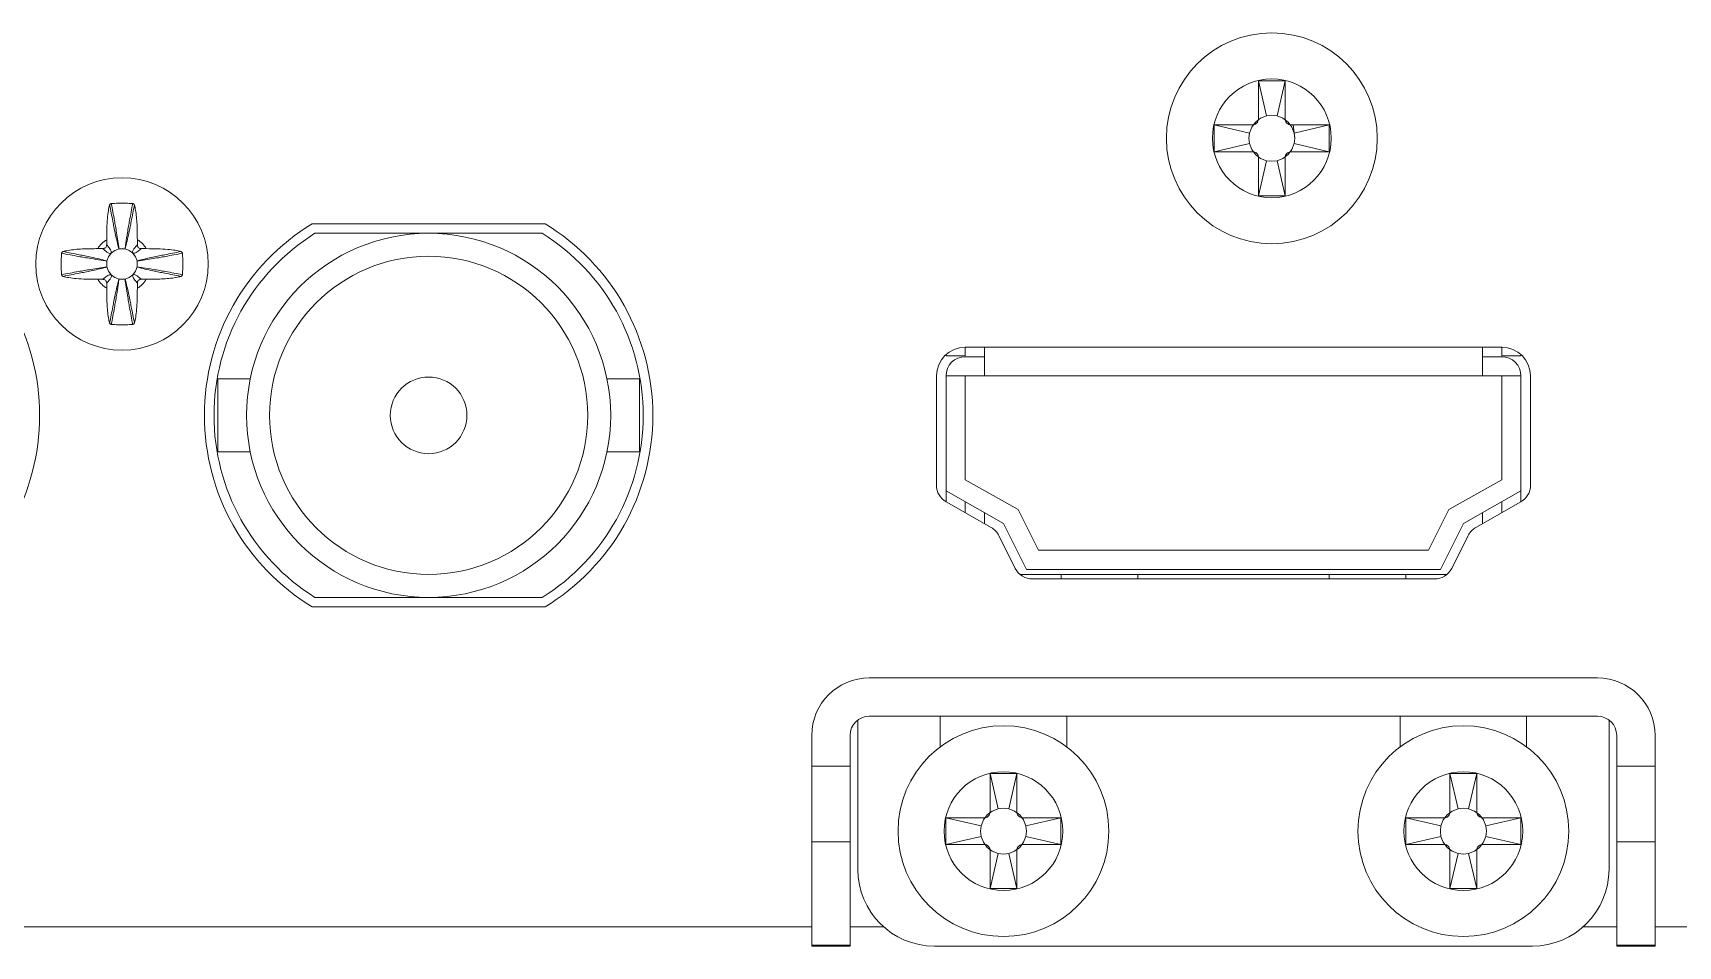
# Model space of a CAD drawing. Header units: millimetres. Extents: x 46 to 564, y 11 to 440.
# Drawn here: x 185.73 to 207.2, y 323.11 to 335.03 of the extents above; entities that cross this region are included whole.
import ezdxf

# ---------------------------------------------------------------- set-up
doc = ezdxf.new("R2010")
doc.units = ezdxf.units.MM

msp = doc.modelspace()

# ---------------------------------------------------------------- linework, layer by layer
at = {"color": 7, "linetype": 'Continuous', "lineweight": 15}
for p, q in [((202.0723, 334.404), (201.7223, 334.404)), ((201.7223, 334.404), (201.7223, 333.904)), ((201.8291, 333.9462), (201.7223, 334.404)), ((201.9654, 333.9462), (202.0723, 334.404)), ((202.0723, 333.904), (202.0723, 334.404)), ((201.6474, 333.829), (201.1473, 333.829)), ((201.1473, 333.829), (201.1473, 333.479)), ((201.6051, 333.7222), (201.1473, 333.829)), ((202.6473, 333.829), (202.1472, 333.829)), ((202.1973, 333.654), (202.1772, 333.8321)), ((202.1894, 333.7222), (202.6473, 333.829)), ((202.6473, 333.479), (202.6473, 333.829)), ((201.6051, 333.5859), (201.1473, 333.479)), ((202.1894, 333.5859), (202.6473, 333.479)), ((201.1473, 333.479), (201.6474, 333.479)), ((201.7223, 333.4041), (201.7223, 332.904)), ((201.8291, 333.3619), (201.7223, 332.904)), ((201.9654, 333.3619), (202.0723, 332.904)), ((202.0723, 332.904), (202.0723, 333.4041)), ((202.1472, 333.479), (202.6473, 333.479)), ((201.7223, 332.904), (202.0723, 332.904)), ((192.4157, 332.539), (189.3788, 332.539)), ((186.6973, 332.2636), (186.6973, 332.3313)), ((187.0973, 332.2636), (187.0973, 332.3313)), ((190.8973, 332.414), (189.4142, 332.414)), ((192.3803, 332.414), (190.8973, 332.414)), ((186.6477, 332.214), (186.58, 332.214)), ((186.7011, 332.0533), (186.7011, 331.9748)), ((186.9365, 332.2102), (186.858, 332.2102)), ((187.0934, 331.9748), (187.0934, 332.0533)), ((187.1469, 332.214), (187.2145, 332.214)), ((186.6477, 331.814), (186.58, 331.814)), ((186.858, 331.8179), (186.9365, 331.8179)), ((187.1469, 331.814), (187.2145, 331.814)), ((186.6973, 331.7645), (186.6973, 331.6968)), ((187.0973, 331.7645), (187.0973, 331.6968)), ((197.6473, 330.814), (197.6473, 330.8336)), ((197.8973, 330.814), (197.6473, 330.814)), ((197.8973, 330.929), (197.8973, 330.814)), ((204.8973, 330.929), (197.8973, 330.929)), ((197.8973, 330.804), (198.1473, 330.804)), ((198.1473, 330.929), (198.1473, 330.554)), ((204.6473, 330.929), (204.6473, 330.554)), ((204.6473, 330.804), (204.8973, 330.804)), ((204.8973, 330.814), (204.8973, 330.929)), ((205.1473, 330.814), (204.8973, 330.814)), ((205.1473, 330.8336), (205.1473, 330.814)), ((197.5223, 330.554), (197.5223, 329.1269)), ((197.6473, 330.554), (197.6473, 329.054)), ((197.8973, 330.554), (197.6473, 330.554)), ((197.8973, 330.554), (197.8973, 329.1997)), ((198.1473, 330.554), (197.8973, 330.554)), ((204.6473, 330.554), (198.1473, 330.554)), ((204.8973, 330.554), (204.6473, 330.554)), ((204.8973, 329.1997), (204.8973, 330.554)), ((205.1473, 330.554), (204.8973, 330.554)), ((205.1473, 329.054), (205.1473, 330.554)), ((205.2723, 329.1269), (205.2723, 330.554)), ((188.5699, 330.514), (188.1473, 330.514)), ((188.1473, 330.039), (188.1473, 330.514)), ((193.6473, 330.514), (193.2254, 330.514)), ((193.6473, 330.039), (193.6473, 330.514)), ((188.1473, 329.564), (188.1473, 330.039)), ((193.6473, 329.564), (193.6473, 330.039)), ((188.1473, 329.564), (188.5691, 329.564)), ((193.2246, 329.564), (193.6473, 329.564)), ((197.6473, 329.054), (198.3973, 328.629)), ((197.6473, 329.054), (197.6473, 328.9104)), ((197.8973, 329.1997), (198.5868, 328.809)), ((204.2077, 328.809), (204.8973, 329.1997)), ((204.3973, 328.629), (205.1473, 329.054)), ((205.1473, 329.054), (205.1473, 328.9104)), ((197.649, 328.9094), (198.2362, 328.5766)), ((197.8973, 328.9124), (197.8973, 328.7687)), ((198.5868, 328.809), (198.8518, 328.279)), ((203.9427, 328.279), (204.2077, 328.809)), ((204.5583, 328.5766), (205.1455, 328.9094)), ((204.8973, 328.9124), (204.8973, 328.7687)), ((198.1473, 328.627), (198.1473, 328.7707)), ((198.3973, 328.629), (198.6973, 328.029)), ((204.0973, 328.029), (204.3973, 328.629)), ((204.6473, 328.627), (204.6473, 328.7707)), ((198.3366, 328.4709), (198.5509, 328.0422)), ((204.2436, 328.0422), (204.458, 328.4709)), ((198.8518, 328.279), (203.9427, 328.279)), ((199.1473, 327.964), (198.612, 327.964)), ((198.6973, 328.029), (204.0973, 328.029)), ((199.1473, 327.964), (199.1473, 327.904)), ((199.1473, 327.964), (200.1473, 327.964)), ((200.1473, 327.964), (200.1473, 327.904)), ((202.6473, 327.964), (200.1473, 327.964)), ((202.6473, 327.964), (202.6473, 327.904)), ((202.6473, 327.964), (203.6473, 327.964)), ((203.6473, 327.964), (203.6473, 327.904)), ((204.1825, 327.964), (203.6473, 327.964)), ((198.7745, 327.904), (204.02, 327.904)), ((189.3788, 327.539), (192.4157, 327.539)), ((189.4142, 327.664), (190.8973, 327.664)), ((190.8973, 327.664), (192.3803, 327.664)), ((196.6462, 326.614), (206.1462, 326.614)), ((196.4962, 324.114), (196.4962, 326.064)), ((196.6462, 326.114), (206.1462, 326.114)), ((197.5712, 326.114), (197.5712, 325.714)), ((199.2212, 325.714), (199.2212, 326.114)), ((203.5712, 326.114), (203.5712, 325.714)), ((205.2212, 325.714), (205.2212, 326.114)), ((206.2962, 324.114), (206.2962, 326.064)), ((195.8962, 325.4612), (195.8962, 325.864)), ((196.3962, 325.4612), (196.3962, 325.864)), ((206.3963, 325.864), (206.3963, 325.4612)), ((206.8962, 325.864), (206.8962, 325.4612)), ((195.8962, 325.4612), (196.3962, 325.4612)), ((195.8962, 324.4748), (195.8962, 325.4612)), ((196.3962, 325.4612), (196.3962, 324.4748)), ((206.3963, 325.4612), (206.8962, 325.4612)), ((206.3963, 324.4748), (206.3963, 325.4612)), ((206.8962, 325.4612), (206.8962, 324.4748)), ((198.5712, 325.364), (198.2212, 325.364)), ((198.2212, 325.364), (198.2212, 324.864)), ((198.3281, 324.9062), (198.2212, 325.364)), ((198.4644, 324.9062), (198.5712, 325.364)), ((198.5712, 324.864), (198.5712, 325.364)), ((204.5712, 325.364), (204.2212, 325.364)), ((204.2212, 325.364), (204.2212, 324.864)), ((204.3281, 324.9062), (204.2212, 325.364)), ((204.4644, 324.9062), (204.5712, 325.364)), ((204.5712, 324.864), (204.5712, 325.364)), ((198.1463, 324.789), (197.6462, 324.789)), ((197.6462, 324.789), (197.6462, 324.439)), ((198.1041, 324.6822), (197.6462, 324.789)), ((199.1463, 324.789), (198.6462, 324.789)), ((198.6884, 324.6822), (199.1463, 324.789)), ((199.1463, 324.439), (199.1463, 324.789)), ((204.1041, 324.6822), (203.6462, 324.789)), ((204.1463, 324.789), (203.6462, 324.789)), ((203.6462, 324.789), (203.6462, 324.439)), ((205.1462, 324.789), (204.6462, 324.789)), ((204.6884, 324.6822), (205.1462, 324.789)), ((205.1462, 324.439), (205.1462, 324.789)), ((198.1041, 324.5459), (197.6462, 324.439)), ((198.6884, 324.5459), (199.1463, 324.439)), ((204.1041, 324.5459), (203.6462, 324.439)), ((204.6884, 324.5459), (205.1462, 324.439)), ((196.3962, 324.4748), (195.8962, 324.4748)), ((195.8962, 323.1277), (195.8962, 324.4748)), ((196.3962, 324.4748), (196.3962, 323.1277)), ((197.6462, 324.439), (198.1463, 324.439)), ((198.2212, 324.3641), (198.2212, 323.864)), ((198.3281, 324.3219), (198.2212, 323.864)), ((198.4644, 324.3219), (198.5712, 323.864)), ((198.5712, 323.864), (198.5712, 324.3641)), ((198.6462, 324.439), (199.1463, 324.439)), ((203.6462, 324.439), (204.1463, 324.439)), ((204.2212, 324.3641), (204.2212, 323.864)), ((204.3281, 324.3219), (204.2212, 323.864)), ((204.4644, 324.3219), (204.5712, 323.864)), ((204.5712, 323.864), (204.5712, 324.3641)), ((204.6462, 324.439), (205.1462, 324.439)), ((206.8962, 324.4748), (206.3963, 324.4748)), ((206.3963, 323.1277), (206.3963, 324.4748)), ((206.8962, 323.1277), (206.8962, 324.4748)), ((198.2212, 323.864), (198.5712, 323.864)), ((204.2212, 323.864), (204.5712, 323.864)), ((195.8962, 323.1277), (196.3962, 323.1277)), ((195.8962, 323.114), (195.8962, 323.1277)), ((196.3962, 323.114), (195.8962, 323.114)), ((196.3962, 323.1277), (196.3962, 323.114)), ((205.2963, 323.114), (197.4962, 323.114)), ((206.3963, 323.1277), (206.8962, 323.1277)), ((206.3963, 323.114), (206.3963, 323.1277)), ((206.8962, 323.114), (206.3963, 323.114)), ((206.8962, 323.1277), (206.8962, 323.114))]:
    msp.add_line(p, q, dxfattribs=at)
at = {"color": 8, "linetype": 'Continuous', "lineweight": 15}
for p, q in [((145.3962, 323.364), (195.8962, 323.364)), ((196.3962, 323.364), (196.8348, 323.364)), ((205.9577, 323.364), (206.3963, 323.364)), ((206.8962, 323.364), (207.8962, 323.364))]:
    msp.add_line(p, q, dxfattribs=at)
at = {"color": 7, "linetype": 'Continuous', "lineweight": 15, "flags": 128}
for points in [[(201.6851, 333.8662), (201.6349, 333.7999), (201.6051, 333.7222)], [(201.8291, 333.9462), (201.7514, 333.9164), (201.6851, 333.8662)], [(201.9654, 333.9462), (201.8973, 333.9541), (201.8291, 333.9462)], [(202.1094, 333.8662), (202.0431, 333.9164), (201.9654, 333.9462)], [(202.1894, 333.7222), (202.1596, 333.7999), (202.1094, 333.8662)], [(201.6051, 333.7222), (201.5972, 333.654), (201.6051, 333.5859)], [(201.6051, 333.5859), (201.6349, 333.5082), (201.6851, 333.4419)], [(202.1094, 333.4419), (202.1596, 333.5082), (202.1894, 333.5859)], [(202.1894, 333.5859), (202.1973, 333.654), (202.1894, 333.7222)], [(201.6851, 333.4419), (201.7514, 333.3917), (201.8291, 333.3619)], [(201.8291, 333.3619), (201.8973, 333.354), (201.9654, 333.3619)], [(201.9654, 333.3619), (202.0431, 333.3917), (202.1094, 333.4419)], [(186.7558, 332.1555), (186.7208, 332.1085), (186.7011, 332.0533)], [(186.858, 332.2102), (186.8028, 332.1905), (186.7558, 332.1555)], [(187.0387, 332.1555), (186.9917, 332.1905), (186.9365, 332.2102)], [(187.0934, 332.0533), (187.0737, 332.1085), (187.0387, 332.1555)], [(186.7011, 331.9748), (186.7208, 331.9196), (186.7558, 331.8726)], [(186.7558, 331.8726), (186.8028, 331.8376), (186.858, 331.8179)], [(186.9365, 331.8179), (186.9917, 331.8376), (187.0387, 331.8726)], [(187.0387, 331.8726), (187.0737, 331.9196), (187.0934, 331.9748)], [(198.1841, 324.8262), (198.1339, 324.7599), (198.1041, 324.6822)], [(198.3281, 324.9062), (198.2504, 324.8764), (198.1841, 324.8262)], [(198.4644, 324.9062), (198.3962, 324.9141), (198.3281, 324.9062)], [(198.6084, 324.8262), (198.5421, 324.8764), (198.4644, 324.9062)], [(198.6884, 324.6822), (198.6586, 324.7599), (198.6084, 324.8262)], [(204.1841, 324.8262), (204.1339, 324.7599), (204.1041, 324.6822)], [(204.3281, 324.9062), (204.2504, 324.8764), (204.1841, 324.8262)], [(204.4644, 324.9062), (204.3963, 324.9141), (204.3281, 324.9062)], [(204.6084, 324.8262), (204.5421, 324.8764), (204.4644, 324.9062)], [(204.6884, 324.6822), (204.6586, 324.7599), (204.6084, 324.8262)], [(198.1041, 324.6822), (198.0962, 324.614), (198.1041, 324.5459)], [(198.1041, 324.5459), (198.1339, 324.4682), (198.1841, 324.4019)], [(198.6084, 324.4019), (198.6586, 324.4682), (198.6884, 324.5459)], [(198.6884, 324.5459), (198.6963, 324.614), (198.6884, 324.6822)], [(204.1041, 324.6822), (204.0962, 324.614), (204.1041, 324.5459)], [(204.1041, 324.5459), (204.1339, 324.4682), (204.1841, 324.4019)], [(204.6084, 324.4019), (204.6586, 324.4682), (204.6884, 324.5459)], [(204.6884, 324.5459), (204.6963, 324.614), (204.6884, 324.6822)], [(198.1841, 324.4019), (198.2504, 324.3517), (198.3281, 324.3219)], [(198.3281, 324.3219), (198.3962, 324.314), (198.4644, 324.3219)], [(198.4644, 324.3219), (198.5421, 324.3517), (198.6084, 324.4019)], [(204.1841, 324.4019), (204.2504, 324.3517), (204.3281, 324.3219)], [(204.3281, 324.3219), (204.3963, 324.314), (204.4644, 324.3219)], [(204.4644, 324.3219), (204.5421, 324.3517), (204.6084, 324.4019)]]:
    msp.add_lwpolyline(points, dxfattribs=at)
at = {"color": 7, "linetype": 'Continuous', "lineweight": 15}
for centre, radius in [((201.8973, 333.654), 1.375), ((201.8973, 333.654), 0.775), ((186.8973, 332.014), 1.125), ((190.8973, 330.039), 2.375), ((190.8973, 330.039), 2.075), ((190.8973, 330.039), 0.5), ((198.3962, 324.614), 1.375), ((204.3962, 324.614), 1.375), ((198.3962, 324.614), 0.775), ((204.3962, 324.614), 0.775)]:
    msp.add_circle(centre, radius, dxfattribs=at)
for centre, radius, start, end in [((182.8973, 330.039), 2.925, 301.2733, 58.7267), ((190.8973, 330.039), 2.925, 121.2733, 238.7267), ((190.8973, 330.039), 2.925, 301.2733, 58.7267), ((186.8973, 332.014), 0.375, 122.23095, 147.76905), ((186.8973, 332.014), 0.375, 32.23095, 57.76905), ((190.8973, 330.039), 2.8, 121.98203, 238.01797), ((190.8973, 330.039), 2.8, 301.98203, 58.01797), ((186.8973, 332.014), 0.375, 212.23095, 237.76905), ((186.8973, 332.014), 0.375, 302.23095, 327.76905), ((197.8973, 330.554), 0.375, 90, 180), ((197.8973, 330.554), 0.25, 90, 180), ((204.8973, 330.554), 0.375, 0, 90), ((204.8973, 330.554), 0.25, 0, 90), ((197.7723, 329.1269), 0.25, 180, 240.46122), ((205.0223, 329.1269), 0.25, 299.53878, 0), ((198.113, 328.3591), 0.25, 26.56505, 60.46122), ((204.6816, 328.3591), 0.25, 119.53878, 153.43495), ((198.7745, 328.154), 0.25, 206.56505, 270), ((204.02, 328.154), 0.25, 270, 333.43495), ((196.6462, 325.864), 0.75, 90, 180), ((206.1462, 325.864), 0.75, 0, 90), ((196.6462, 325.864), 0.25, 90, 180), ((206.1462, 325.864), 0.25, 0, 90), ((197.4962, 324.114), 1, 180, 270), ((205.2962, 324.114), 1, 270, 0)]:
    msp.add_arc(centre, radius, start, end, dxfattribs=at)
for points, knots in [([(201.6474, 333.829), (201.6558, 333.8299), (201.6726, 333.8315), (201.6951, 333.8444), (201.712, 333.8635), (201.721, 333.8845), (201.7219, 333.8984), (201.7223, 333.904)], [0, 0, 0, 0, 0.21483288, 0.4296761, 0.64420376, 0.85861449, 1, 1, 1, 1]), ([(202.0723, 333.904), (202.0731, 333.8955), (202.0747, 333.8787), (202.0877, 333.8562), (202.1067, 333.8393), (202.1277, 333.8303), (202.1416, 333.8294), (202.1472, 333.829)], [0, 0, 0, 0, 0.21482969, 0.42967831, 0.64420929, 0.85862899, 1, 1, 1, 1]), ([(201.7223, 333.4041), (201.7214, 333.4126), (201.7198, 333.4294), (201.7069, 333.4519), (201.6879, 333.4688), (201.6668, 333.4778), (201.6529, 333.4787), (201.6474, 333.479)], [0, 0, 0, 0, 0.21482322, 0.4296594, 0.64418641, 0.85859912, 1, 1, 1, 1]), ([(202.1472, 333.479), (202.1387, 333.4782), (202.1219, 333.4766), (202.0994, 333.4636), (202.0825, 333.4446), (202.0735, 333.4236), (202.0726, 333.4097), (202.0723, 333.4041)], [0, 0, 0, 0, 0.21480832, 0.42965313, 0.64420736, 0.8586188, 1, 1, 1, 1]), ([(186.6973, 332.3313), (186.6975, 332.381), (186.698, 332.4756), (186.705, 332.6019), (186.7164, 332.7037), (186.7295, 332.7589), (186.7354, 332.7841)], [0, 0, 0, 0, 0.3122905, 0.5932379, 0.8143688, 1, 1, 1, 1]), ([(186.7354, 332.7841), (186.7364, 332.7866), (186.7383, 332.7917), (186.7446, 332.7976), (186.7514, 332.8009), (186.7559, 332.8016), (186.7576, 332.8019)], [0, 0, 0, 0, 0.2875164, 0.5759511, 0.8420524, 1, 1, 1, 1]), ([(186.858, 332.2102), (186.8579, 332.2107), (186.8549, 332.2217), (186.8362, 332.2907), (186.8144, 332.3848), (186.7922, 332.4949), (186.768, 332.6175), (186.7493, 332.713), (186.7354, 332.7841)], [0, 0, 0, 0, 0.0030572, 0.0571509, 0.3613291, 0.5059421, 0.6324338, 1, 1, 1, 1]), ([(186.7576, 332.8019), (186.7849, 332.8041), (186.8479, 332.8091), (186.9414, 332.8094), (187.007, 332.8042), (187.037, 332.8019)], [0, 0, 0, 0, 0.29464319, 0.67736649, 1, 1, 1, 1]), ([(186.7576, 332.8019), (186.7714, 332.7283), (186.7899, 332.6301), (186.8125, 332.5035), (186.8337, 332.3808), (186.8486, 332.2816), (186.8579, 332.2108), (186.858, 332.2102)], [0, 0, 0, 0, 0.3738817, 0.4992927, 0.6426867, 0.996766, 1, 1, 1, 1]), ([(186.9365, 332.2102), (186.9366, 332.2108), (186.9398, 332.2355), (186.9496, 332.3065), (186.965, 332.4047), (186.982, 332.5035), (187.0046, 332.6301), (187.0231, 332.7283), (187.037, 332.8019)], [0, 0, 0, 0, 0.003234, 0.1248003, 0.3573189, 0.5007116, 0.6261215, 1, 1, 1, 1]), ([(187.0591, 332.7841), (187.0452, 332.713), (187.0266, 332.6175), (187.0023, 332.4949), (186.9781, 332.3745), (186.9553, 332.2798), (186.9366, 332.2107), (186.9365, 332.2102)], [0, 0, 0, 0, 0.3675773, 0.4940728, 0.6386902, 0.9969427, 1, 1, 1, 1]), ([(187.037, 332.8019), (187.0395, 332.8014), (187.0446, 332.8005), (187.0513, 332.7964), (187.0565, 332.7909), (187.0582, 332.7864), (187.0591, 332.7841)], [0, 0, 0, 0, 0.2430277, 0.4858547, 0.7347004, 1, 1, 1, 1]), ([(187.0591, 332.7841), (187.0645, 332.7616), (187.0766, 332.7112), (187.087, 332.6262), (187.0961, 332.4988), (187.0968, 332.3986), (187.0973, 332.3313)], [0, 0, 0, 0, 0.1660735, 0.3723358, 0.5785419, 1, 1, 1, 1]), ([(186.6477, 332.214), (186.6533, 332.2146), (186.6645, 332.2157), (186.6794, 332.2242), (186.6905, 332.2368), (186.6964, 332.2508), (186.697, 332.26), (186.6973, 332.2636)], [0, 0, 0, 0, 0.2155254, 0.43111, 0.6448408, 0.857779, 1, 1, 1, 1]), ([(186.6973, 332.2636), (186.6973, 332.2636), (186.6977, 332.2632), (186.7086, 332.2509), (186.725, 332.2332), (186.7457, 332.2047), (186.7554, 332.1835), (186.7579, 332.1702), (186.7577, 332.163), (186.757, 332.159), (186.7563, 332.1568), (186.7559, 332.1556), (186.7558, 332.1555)], [0, 0, 0, 0, 0.0000585, 0.0207939, 0.4993831, 0.7461866, 0.8707416, 0.9336825, 0.9654, 0.9813325, 0.9972881, 1, 1, 1, 1]), ([(187.0387, 332.1555), (187.0386, 332.1556), (187.0269, 332.1862), (187.0572, 332.2156), (187.078, 332.2428), (187.0897, 332.2561), (187.0973, 332.2636), (187.0973, 332.2636)], [0, 0, 0, 0, 0.0027175, 0.4995617, 0.6448062, 0.9999413, 1, 1, 1, 1]), ([(187.0973, 332.2636), (187.0978, 332.258), (187.0989, 332.2468), (187.1075, 332.2319), (187.12, 332.2208), (187.134, 332.2149), (187.1432, 332.2143), (187.1469, 332.214)], [0, 0, 0, 0, 0.2155164, 0.4311181, 0.6448408, 0.8577797, 1, 1, 1, 1]), ([(186.1094, 331.8743), (186.1073, 331.9017), (186.1022, 331.9647), (186.102, 332.0582), (186.1071, 332.1238), (186.1094, 332.1538)], [0, 0, 0, 0, 0.2946408, 0.6773655, 1, 1, 1, 1]), ([(186.1094, 332.1538), (186.1099, 332.1563), (186.1108, 332.1614), (186.1149, 332.168), (186.1204, 332.1733), (186.1249, 332.175), (186.1272, 332.1759)], [0, 0, 0, 0, 0.243003, 0.4858481, 0.7346963, 1, 1, 1, 1]), ([(186.7011, 332.0533), (186.7005, 332.0534), (186.6758, 332.0566), (186.6048, 332.0664), (186.5066, 332.0818), (186.4078, 332.0988), (186.2812, 332.1214), (186.183, 332.1399), (186.1094, 332.1538)], [0, 0, 0, 0, 0.003233, 0.1248003, 0.3573189, 0.5007127, 0.6261215, 1, 1, 1, 1]), ([(186.1272, 332.1759), (186.1497, 332.1813), (186.2001, 332.1934), (186.2851, 332.2038), (186.4125, 332.2129), (186.5127, 332.2136), (186.58, 332.214)], [0, 0, 0, 0, 0.1660736, 0.3723351, 0.5785408, 1, 1, 1, 1]), ([(186.1272, 332.1759), (186.1983, 332.162), (186.2938, 332.1433), (186.4164, 332.1191), (186.5368, 332.0949), (186.6315, 332.0721), (186.7006, 332.0534), (186.7011, 332.0533)], [0, 0, 0, 0, 0.3675773, 0.4940728, 0.6386913, 0.9969438, 1, 1, 1, 1]), ([(186.7558, 332.1555), (186.7557, 332.1554), (186.7251, 332.1438), (186.6957, 332.1738), (186.6685, 332.1951), (186.6551, 332.2047), (186.6477, 332.214), (186.6477, 332.214)], [0, 0, 0, 0, 0.0027172, 0.4995612, 0.6448058, 0.9999411, 1, 1, 1, 1]), ([(187.1469, 332.214), (187.1469, 332.214), (187.1464, 332.2135), (187.1341, 332.204), (187.1165, 332.186), (187.0879, 332.1656), (187.0667, 332.1559), (187.0534, 332.1534), (187.0463, 332.1536), (187.0422, 332.1543), (187.04, 332.155), (187.0388, 332.1554), (187.0387, 332.1555)], [0, 0, 0, 0, 0.0000588, 0.0207939, 0.4993827, 0.7461866, 0.8707419, 0.9336834, 0.9654003, 0.981332, 0.9972884, 1, 1, 1, 1]), ([(187.0934, 332.0533), (187.094, 332.0534), (187.1049, 332.0564), (187.1739, 332.0751), (187.2681, 332.0969), (187.3781, 332.1191), (187.5007, 332.1433), (187.5962, 332.162), (187.6673, 332.1759)], [0, 0, 0, 0, 0.0030583, 0.0571509, 0.3613302, 0.5059421, 0.6324338, 1, 1, 1, 1]), ([(187.6851, 332.1538), (187.6115, 332.1399), (187.5133, 332.1214), (187.3867, 332.0988), (187.264, 332.0776), (187.1648, 332.0627), (187.094, 332.0534), (187.0934, 332.0533)], [0, 0, 0, 0, 0.3738817, 0.4992916, 0.6426867, 0.9967647, 1, 1, 1, 1]), ([(187.2145, 332.214), (187.2643, 332.2138), (187.3588, 332.2133), (187.4851, 332.2063), (187.5869, 332.1949), (187.6421, 332.1818), (187.6673, 332.1759)], [0, 0, 0, 0, 0.31229372, 0.59324047, 0.81436753, 1, 1, 1, 1]), ([(187.6673, 332.1759), (187.6698, 332.1749), (187.6749, 332.173), (187.6808, 332.1667), (187.6841, 332.1599), (187.6848, 332.1554), (187.6851, 332.1538)], [0, 0, 0, 0, 0.287525, 0.5759178, 0.8420543, 1, 1, 1, 1]), ([(187.6851, 332.1538), (187.6873, 332.1264), (187.6923, 332.0634), (187.6926, 331.9699), (187.6874, 331.9043), (187.6851, 331.8743)], [0, 0, 0, 0, 0.2946443, 0.6773687, 1, 1, 1, 1]), ([(186.1094, 331.8743), (186.183, 331.8882), (186.2812, 331.9067), (186.4078, 331.9293), (186.5305, 331.9505), (186.6297, 331.9654), (186.7005, 331.9747), (186.7011, 331.9748)], [0, 0, 0, 0, 0.3738818, 0.4992916, 0.6426865, 0.9967669, 1, 1, 1, 1]), ([(186.1272, 331.8522), (186.1247, 331.8532), (186.1197, 331.8551), (186.1137, 331.8614), (186.1104, 331.8682), (186.1097, 331.8727), (186.1094, 331.8743)], [0, 0, 0, 0, 0.2874742, 0.5759211, 0.8420277, 1, 1, 1, 1]), ([(186.7011, 331.9748), (186.7006, 331.9747), (186.6896, 331.9717), (186.6206, 331.953), (186.5265, 331.9312), (186.4164, 331.909), (186.2938, 331.8848), (186.1983, 331.8661), (186.1272, 331.8522)], [0, 0, 0, 0, 0.0030564, 0.0571512, 0.3613279, 0.5059422, 0.6324339, 1, 1, 1, 1]), ([(186.58, 331.814), (186.5303, 331.8143), (186.4357, 331.8148), (186.3094, 331.8218), (186.2076, 331.8332), (186.1524, 331.8462), (186.1272, 331.8522)], [0, 0, 0, 0, 0.3122939, 0.593237, 0.8143678, 1, 1, 1, 1]), ([(186.6477, 331.814), (186.6477, 331.8141), (186.6481, 331.8145), (186.6604, 331.8254), (186.6781, 331.8418), (186.7066, 331.8625), (186.7278, 331.8722), (186.7411, 331.8747), (186.7483, 331.8745), (186.7523, 331.8738), (186.7545, 331.8731), (186.7557, 331.8727), (186.7558, 331.8726)], [0, 0, 0, 0, 0.0000585, 0.0207937, 0.4993835, 0.7461873, 0.8707416, 0.9336833, 0.9654001, 0.9813332, 0.9972884, 1, 1, 1, 1]), ([(186.6973, 331.7645), (186.6967, 331.7701), (186.6956, 331.7813), (186.6871, 331.7962), (186.6745, 331.8073), (186.6605, 331.8132), (186.6513, 331.8138), (186.6477, 331.814)], [0, 0, 0, 0, 0.2155135, 0.4311112, 0.644841, 0.8577817, 1, 1, 1, 1]), ([(186.7558, 331.8726), (186.7559, 331.8725), (186.7676, 331.8419), (186.7373, 331.8125), (186.7165, 331.7853), (186.7048, 331.772), (186.6973, 331.7645), (186.6973, 331.7645)], [0, 0, 0, 0, 0.0027175, 0.4995617, 0.6448062, 0.9999413, 1, 1, 1, 1]), ([(186.7354, 331.244), (186.7493, 331.3151), (186.768, 331.4106), (186.7923, 331.5332), (186.8164, 331.6536), (186.8392, 331.7483), (186.8579, 331.8173), (186.858, 331.8179)], [0, 0, 0, 0, 0.3675777, 0.4940722, 0.6386898, 0.9969427, 1, 1, 1, 1]), ([(186.858, 331.8179), (186.8579, 331.8173), (186.8547, 331.7926), (186.8449, 331.7216), (186.8295, 331.6234), (186.8125, 331.5246), (186.7899, 331.398), (186.7714, 331.2998), (186.7576, 331.2262)], [0, 0, 0, 0, 0.00323402, 0.12480026, 0.35731893, 0.50071164, 0.62612042, 1, 1, 1, 1]), ([(186.9365, 331.8179), (186.9366, 331.8173), (186.9396, 331.8064), (186.9583, 331.7374), (186.9801, 331.6433), (187.0023, 331.5332), (187.0265, 331.4106), (187.0452, 331.3151), (187.0591, 331.244)], [0, 0, 0, 0, 0.0030572, 0.057151, 0.3613295, 0.5059426, 0.6324334, 1, 1, 1, 1]), ([(187.037, 331.2262), (187.0231, 331.2998), (187.0046, 331.398), (186.982, 331.5246), (186.9609, 331.6473), (186.9459, 331.7465), (186.9366, 331.8173), (186.9365, 331.8179)], [0, 0, 0, 0, 0.3738828, 0.4992927, 0.6426867, 0.996766, 1, 1, 1, 1]), ([(187.0973, 331.7645), (187.0973, 331.7645), (187.0968, 331.7649), (187.0859, 331.7772), (187.0695, 331.7949), (187.0488, 331.8234), (187.0391, 331.8446), (187.0366, 331.8579), (187.0368, 331.8651), (187.0375, 331.8691), (187.0382, 331.8713), (187.0386, 331.8725), (187.0387, 331.8726)], [0, 0, 0, 0, 0.0000585, 0.0207934, 0.4993833, 0.7461868, 0.8707424, 0.9336833, 0.9654009, 0.9813325, 0.9972881, 1, 1, 1, 1]), ([(187.0387, 331.8726), (187.0388, 331.8727), (187.0695, 331.8843), (187.0988, 331.8541), (187.126, 331.8333), (187.1393, 331.8216), (187.1469, 331.8141), (187.1469, 331.814)], [0, 0, 0, 0, 0.0027172, 0.4995619, 0.6448061, 0.9999413, 1, 1, 1, 1]), ([(187.6673, 331.8522), (187.5962, 331.8661), (187.5007, 331.8848), (187.3781, 331.909), (187.2577, 331.9332), (187.1631, 331.956), (187.094, 331.9747), (187.0934, 331.9748)], [0, 0, 0, 0, 0.36757716, 0.49407266, 0.63868911, 0.9969413, 1, 1, 1, 1]), ([(187.0934, 331.9748), (187.094, 331.9747), (187.1188, 331.9715), (187.1897, 331.9617), (187.2879, 331.9463), (187.3867, 331.9293), (187.5133, 331.9067), (187.6115, 331.8882), (187.6851, 331.8743)], [0, 0, 0, 0, 0.0032353, 0.1248004, 0.3573191, 0.5007127, 0.6261215, 1, 1, 1, 1]), ([(187.1469, 331.814), (187.1413, 331.8135), (187.13, 331.8124), (187.1151, 331.8039), (187.104, 331.7913), (187.0981, 331.7773), (187.0975, 331.7681), (187.0973, 331.7645)], [0, 0, 0, 0, 0.2155037, 0.4311092, 0.6448401, 0.8577671, 1, 1, 1, 1]), ([(187.6673, 331.8522), (187.6448, 331.8468), (187.5944, 331.8347), (187.5095, 331.8243), (187.382, 331.8152), (187.2818, 331.8145), (187.2145, 331.814)], [0, 0, 0, 0, 0.1660732, 0.3723351, 0.5785408, 1, 1, 1, 1]), ([(187.6851, 331.8743), (187.6846, 331.8718), (187.6837, 331.8667), (187.6796, 331.86), (187.6741, 331.8548), (187.6697, 331.8531), (187.6673, 331.8522)], [0, 0, 0, 0, 0.2430265, 0.4858664, 0.7346909, 1, 1, 1, 1]), ([(186.7354, 331.244), (186.73, 331.2665), (186.7179, 331.3169), (186.7075, 331.4018), (186.6984, 331.5293), (186.6977, 331.6295), (186.6973, 331.6968)], [0, 0, 0, 0, 0.1660735, 0.3723339, 0.57854, 1, 1, 1, 1]), ([(187.0973, 331.6968), (187.097, 331.6471), (187.0965, 331.5525), (187.0895, 331.4262), (187.0781, 331.3244), (187.0651, 331.2692), (187.0591, 331.244)], [0, 0, 0, 0, 0.3122923, 0.5932397, 0.8143706, 1, 1, 1, 1]), ([(186.7576, 331.2262), (186.755, 331.2267), (186.7499, 331.2276), (186.7433, 331.2317), (186.738, 331.2372), (186.7363, 331.2417), (186.7354, 331.244)], [0, 0, 0, 0, 0.2430264, 0.4858168, 0.7346784, 1, 1, 1, 1]), ([(187.037, 331.2262), (187.0096, 331.224), (186.9466, 331.219), (186.8531, 331.2187), (186.7875, 331.2239), (186.7576, 331.2262)], [0, 0, 0, 0, 0.29464319, 0.67736649, 1, 1, 1, 1]), ([(187.0591, 331.244), (187.0581, 331.2415), (187.0562, 331.2364), (187.0499, 331.2305), (187.0431, 331.2272), (187.0386, 331.2265), (187.037, 331.2262)], [0, 0, 0, 0, 0.2875369, 0.5759497, 0.8420484, 1, 1, 1, 1]), ([(198.1463, 324.789), (198.1548, 324.7899), (198.1716, 324.7915), (198.1941, 324.8044), (198.211, 324.8235), (198.22, 324.8445), (198.2209, 324.8584), (198.2212, 324.864)], [0, 0, 0, 0, 0.214834, 0.4296745, 0.6442038, 0.8586183, 1, 1, 1, 1]), ([(198.5712, 324.864), (198.5721, 324.8555), (198.5737, 324.8387), (198.5866, 324.8162), (198.6057, 324.7993), (198.6267, 324.7903), (198.6406, 324.7894), (198.6462, 324.789)], [0, 0, 0, 0, 0.214826, 0.42968, 0.6442098, 0.8586282, 1, 1, 1, 1]), ([(204.1463, 324.789), (204.1548, 324.7899), (204.1716, 324.7915), (204.1941, 324.8044), (204.211, 324.8235), (204.22, 324.8445), (204.2209, 324.8584), (204.2212, 324.864)], [0, 0, 0, 0, 0.2148348, 0.429676, 0.644206, 0.8586214, 1, 1, 1, 1]), ([(204.5712, 324.864), (204.5721, 324.8555), (204.5737, 324.8387), (204.5866, 324.8162), (204.6057, 324.7993), (204.6267, 324.7903), (204.6406, 324.7894), (204.6462, 324.789)], [0, 0, 0, 0, 0.21482417, 0.42966098, 0.6442128, 0.85862938, 1, 1, 1, 1]), ([(198.2212, 324.3641), (198.2204, 324.3726), (198.2188, 324.3894), (198.2058, 324.4119), (198.1868, 324.4288), (198.1658, 324.4378), (198.1519, 324.4387), (198.1463, 324.439)], [0, 0, 0, 0, 0.2148208, 0.4296676, 0.6441897, 0.8586013, 1, 1, 1, 1]), ([(198.6462, 324.439), (198.6377, 324.4382), (198.6209, 324.4366), (198.5984, 324.4236), (198.5815, 324.4046), (198.5725, 324.3836), (198.5716, 324.3697), (198.5712, 324.3641)], [0, 0, 0, 0, 0.2148073, 0.4296517, 0.6442066, 0.8586144, 1, 1, 1, 1]), ([(204.2212, 324.3641), (204.2204, 324.3726), (204.2188, 324.3894), (204.2059, 324.4119), (204.1868, 324.4288), (204.1658, 324.4378), (204.1519, 324.4387), (204.1463, 324.439)], [0, 0, 0, 0, 0.2148258, 0.4296622, 0.644213, 0.8586296, 1, 1, 1, 1]), ([(204.6462, 324.439), (204.6377, 324.4382), (204.6209, 324.4366), (204.5984, 324.4236), (204.5815, 324.4046), (204.5725, 324.3836), (204.5716, 324.3697), (204.5712, 324.3641)], [0, 0, 0, 0, 0.2148073, 0.4296517, 0.6442066, 0.8586144, 1, 1, 1, 1])]:
    msp.add_open_spline(points, degree=3, knots=knots, dxfattribs=at)

doc.saveas('drawing.dxf')
